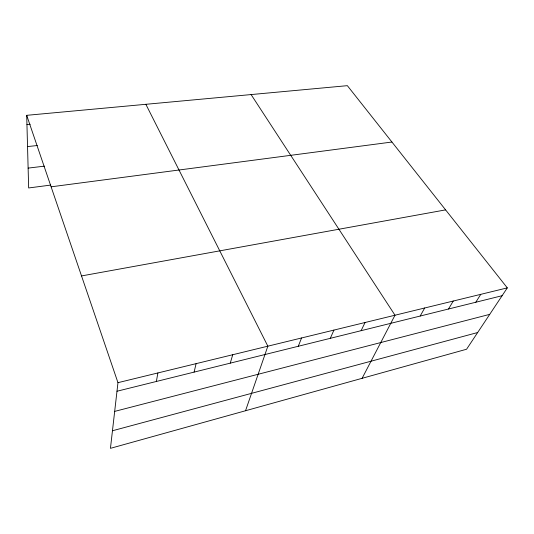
<?xml version="1.0" encoding="UTF-8"?>
<svg xmlns="http://www.w3.org/2000/svg" width="534" height="534" viewBox="0 0 534 534"><rect width="100%" height="100%" fill="white"/><g stroke="black" fill="none" stroke-linecap="round" stroke-linejoin="round"><path stroke-width="0.8" d="M26.7 115.324L117.967 382.671L110.445 448.333L466.576 349.236L507.3 287.879L347.354 85.667L26.7 115.324L28.656 187.961L50.737 185.078M156.369 381.463L157.89 372.946M194.096 372.105L196.112 363.641M230.261 363.14L232.731 354.73M245.54 410.739L267.848 346.179L145.862 104.304M298.286 346.266L301.556 337.969M330.319 338.322L333.93 330.092M361.124 330.679L365.056 322.509M362.105 378.306L395 315.22L251.087 94.571M420.185 316.035L424.69 307.991M448.507 309.012L453.259 301.036M475.787 302.244L480.78 294.334M112.46 430.758L477.663 332.528M114.677 411.394L489.725 314.359M116.986 391.235L502.1 295.716M117.967 382.671L507.3 287.879M81.528 275.931L445.61 209.882M51.104 186.82L391.929 142.024M28.122 168.11L44.422 166.147M27.541 146.583L37.313 145.515M26.947 124.562L30.204 124.248"/></g></svg>
